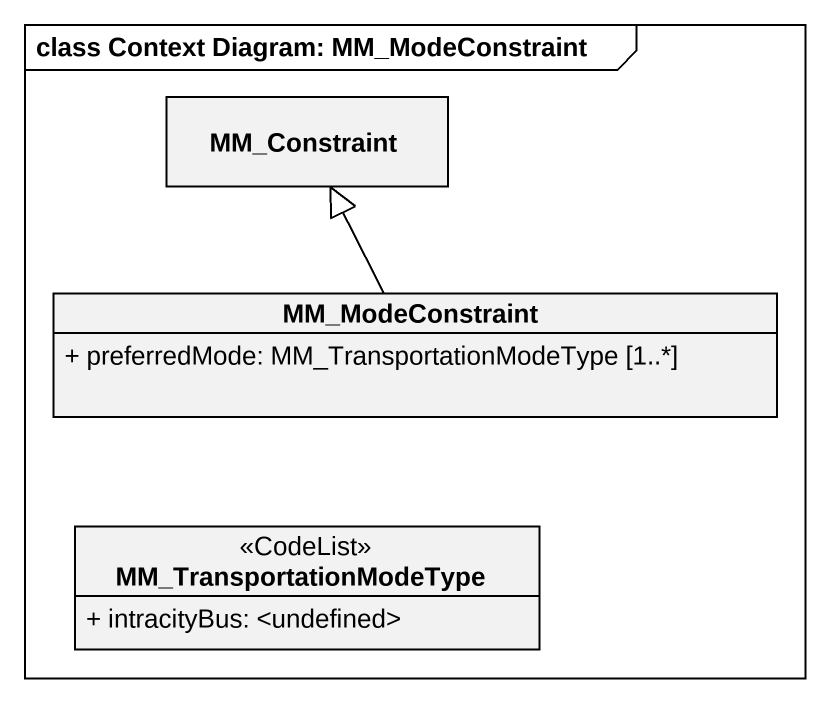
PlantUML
@startuml
mainframe class Context Diagram: MM_ModeConstraint
hide circle
hide empty members
skinparam classAttributeIconSize 0
class MM_Constraint
class MM_ModeConstraint {
  + preferredMode: MM_TransportationModeType [1..*]
}
class MM_TransportationModeType <<CodeList>> {
  + intracityBus: <undefined>
}
MM_ModeConstraint -up-|> MM_Constraint
@enduml
